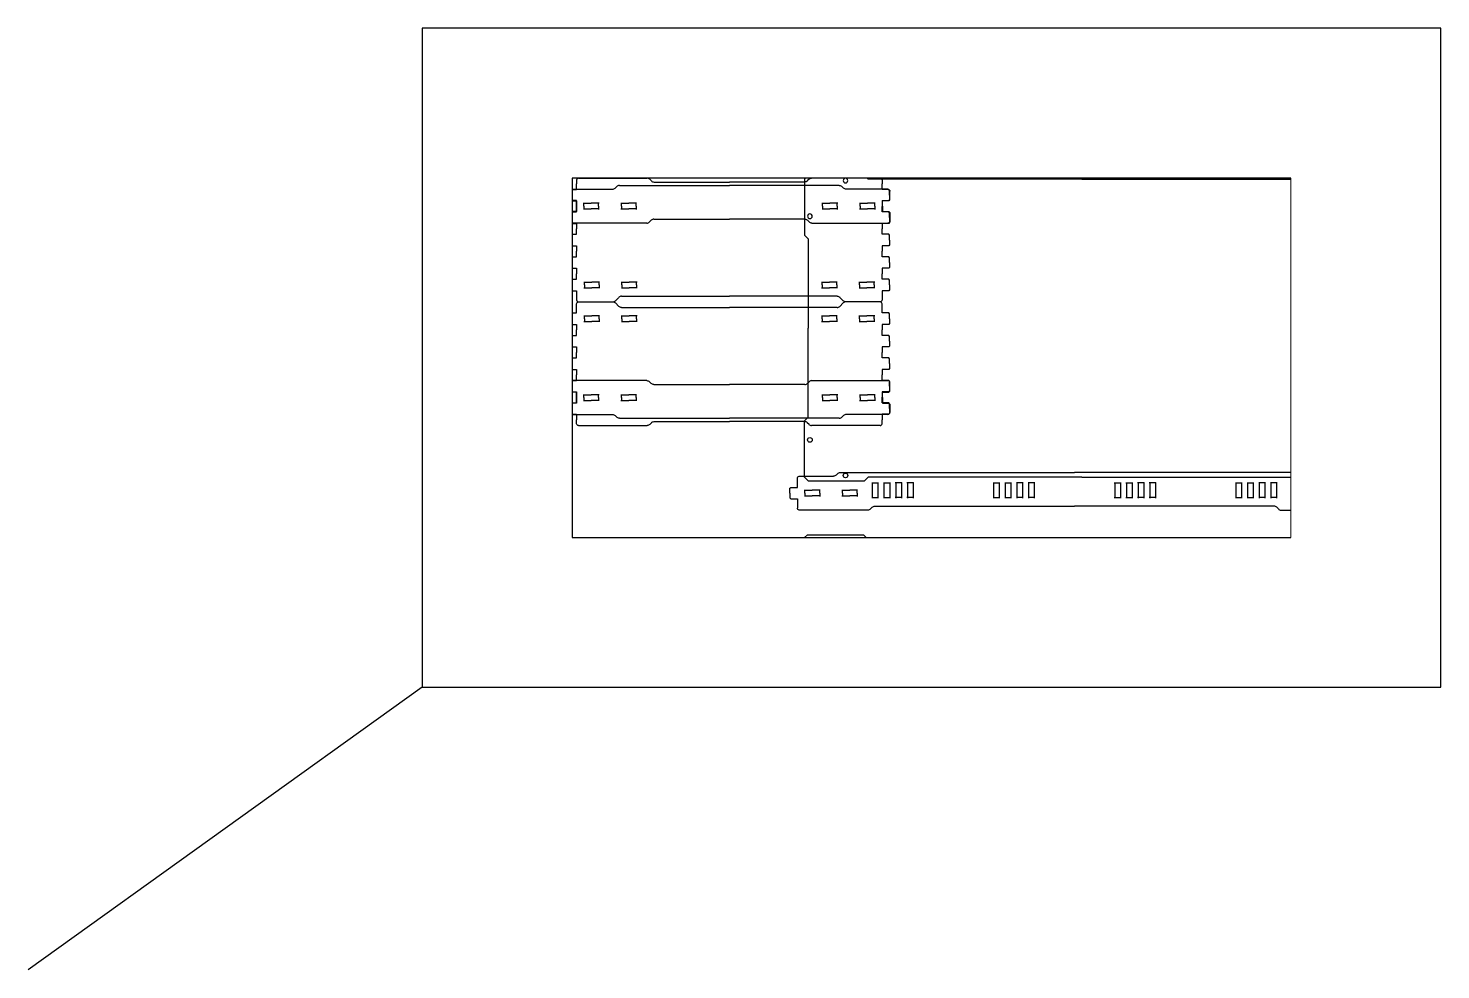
# Paper-space layout 'Sheet4' of a CAD drawing. Header units: inches. Extents: x -6.6 to 17, y -4.7 to 11.
# The model-space entities are those that its viewports show. They can reach past a viewport. Long polylines and large blocks are cut down to what shows.
import ezdxf

# ---------------------------------------------------------------- set-up
doc = ezdxf.new("R2010")
doc.units = ezdxf.units.IN
doc.header["$MEASUREMENT"] = 0
doc.layers.add('CUT', color=1, linetype='Continuous')

# ---------------------------------------------------------------- blocks, each defined once
blk = doc.blocks.new('BraceHole_Quarter')
at = {"color": 0}
for p, q in [((-0.260625, 0.0925), (0, 0.0925)), ((-0.245, 0), (-0.245, 0.108125))]:
    blk.add_line(p, q, dxfattribs=at)
blk = doc.blocks.new('BraceHole')
at = {"color": 0}
blk.add_blockref('BraceHole_Quarter', (0, 0), dxfattribs=at)
at = {"color": 0, "xscale": -1, "rotation": 180}
blk.add_blockref('BraceHole_Quarter', (0, 0), dxfattribs=at)
at = {"color": 0, "xscale": -1}
blk.add_blockref('BraceHole_Quarter', (0, 0), dxfattribs=at)
at = {"color": 0, "rotation": 180}
blk.add_blockref('BraceHole_Quarter', (0, 0), dxfattribs=at)
blk = doc.blocks.new('BraceHoles')
at = {"color": 0}
for p in [(0.5, 0), (1.75, 0)]:
    blk.add_blockref('BraceHole', p, dxfattribs=at)
blk = doc.blocks.new('HingeHole')
for p, q in [((0.110625, 0.495), (-0.110625, 0.495)), ((-0.095, 0.510625), (-0.095, -0.010625)), ((0.095, 0.510625), (0.095, -0.010625)), ((0.110625, 0.005), (-0.110625, 0.005))]:
    blk.add_line(p, q)
blk = doc.blocks.new('Dovetail_Out_Half')
for p, q in [((-0.01, 0.16125), (0.02125, 0.1925)), ((-0.01, 0), (-0.01, 0.16125)), ((0.02125, 0.1925), (0.24, 0.1925)), ((0.24, 0.1925), (0.24, 0.375))]:
    blk.add_line(p, q)
blk = doc.blocks.new('Lid_Top_Back_Half')
for p, q in [((-6.897, 0.005), (-9.188, 0.005)), ((-9.25, -0.188), (-9.25, -0.057)), ((-6.752, -0.088), (-6.809, -0.032)), ((-6.664, -0.125), (0, -0.125)), ((-9.25, -0.937), (-9.25, -1.062)), ((-9.188, -1.125), (-8.042, -1.125)), ((-7.953, -1.162), (-7.902, -1.213)), ((-7.813, -1.25), (0, -1.25))]:
    blk.add_line(p, q)
for centre, radius, start, end in [((-9.188, -0.057), 0.0625, 90, 180), ((-6.897, -0.12), 0.125, 45, 90), ((-6.664, 0), 0.125, 225, 270), ((-9.188, -1.062), 0.0625, 180, 270), ((-8.042, -1.25), 0.125, 45, 90), ((-7.813, -1.125), 0.125, 225, 270)]:
    blk.add_arc(centre, radius, start, end)
blk.add_blockref('Dovetail_Out_Half', (-9.49, -0.562))
at = {"xscale": -1, "rotation": 180}
for name, p in [('BraceHoles', (-9.25, -0.562)), ('HingeHole', (-5.873, -0.406)), ('HingeHole', (-5.483, -0.406)), ('HingeHole', (-1.828, -0.406)), ('HingeHole', (-1.438, -0.406)), ('Dovetail_Out_Half', (-9.49, -0.562))]:
    blk.add_blockref(name, p, dxfattribs=at)
at = {"rotation": 180}
for p in [(-6.653, -0.406), (-6.263, -0.406), (-2.608, -0.406), (-2.218, -0.406)]:
    blk.add_blockref('HingeHole', p, dxfattribs=at)
blk = doc.blocks.new('Lid_Top_Back')
blk.add_blockref('Lid_Top_Back_Half', (0, 0))
at = {"xscale": -1}
blk.add_blockref('Lid_Top_Back_Half', (0, 0), dxfattribs=at)
blk = doc.blocks.new('Lid_Face_Quarter')
for p, q in [((0, 4.975), (7.135, 4.975)), ((7.26, 5.1), (7.135, 4.975)), ((9.135, 5.1), (7.26, 5.1)), ((9.135, 5.1), (9.26, 4.975)), ((9.26, 4.975), (9.26, 3.1)), ((9.26, 3.1), (9.135, 2.975))]:
    blk.add_line(p, q)
blk.add_lwpolyline([(9.135, 2.975), (9.135, 0)])
for centre in [(7.893, 4.922), (9.082, 3.733)]:
    blk.add_circle(centre, 0.0781)
blk = doc.blocks.new('Lid_Face_Full')
at = {"xscale": -1}
blk.add_blockref('Lid_Face_Quarter', (0, 0), dxfattribs=at)
blk.add_blockref('Lid_Face_Quarter', (0, 0))
at = {"rotation": 180}
blk.add_blockref('Lid_Face_Quarter', (0, 0), dxfattribs=at)
at = {"xscale": -1, "rotation": 180}
blk.add_blockref('Lid_Face_Quarter', (0, 0), dxfattribs=at)
blk = doc.blocks.new('Bottom_Side_Half')
for p, q in [((-5.1, 4.067), (-5.1, 3.937)), ((-5.038, 4.13), (-2.747, 4.13)), ((-2.659, 4.093), (-2.602, 4.037)), ((-2.514, 4), (0, 4)), ((-5.1, 0.188), (-5.1, 0.063)), ((-5.038, 0), (-3.892, 0)), ((-3.803, 0.037), (-3.689, 0.151)), ((-3.601, 0.188), (0, 0.188))]:
    blk.add_line(p, q)
for centre, radius, start, end in [((-5.038, 4.067), 0.0625, 90, 180), ((-2.747, 4.005), 0.125, 45, 90), ((-2.514, 4.125), 0.125, 225, 270), ((-5.038, 0.063), 0.0625, 180, 270), ((-3.892, 0.125), 0.125, 270, 315), ((-3.601, 0.063), 0.125, 90, 135)]:
    blk.add_arc(centre, radius, start, end)
for name, p in [('Dovetail_Out_Half', (-5.34, 3.562)), ('Dovetail_Out_Half', (-5.34, 2.813)), ('Dovetail_Out_Half', (-5.34, 2.063)), ('Dovetail_Out_Half', (-5.34, 1.313)), ('Dovetail_Out_Half', (-5.34, 0.563)), ('BraceHoles', (-5.092, 0.563))]:
    blk.add_blockref(name, p)
at = {"xscale": -1, "rotation": 180}
for p in [(-5.34, 3.562), (-5.34, 2.813), (-5.34, 2.063), (-5.34, 1.313), (-5.34, 0.563)]:
    blk.add_blockref('Dovetail_Out_Half', p, dxfattribs=at)
blk = doc.blocks.new('Bottom_Side_Full')
at = {"color": 1}
blk.add_blockref('Bottom_Side_Half', (0, 0), dxfattribs=at)
at = {"color": 1, "xscale": -1}
blk.add_blockref('Bottom_Side_Half', (0, 0), dxfattribs=at)
blk = doc.blocks.new('Dovetail_Half')
for p, q in [((-0.25, 0.21375), (-0.25, 0.375)), ((-0.25, 0.21375), (-0.21875, 0.1825)), ((0, 0.1825), (-0.21875, 0.1825)), ((0, 0), (0, 0.1825))]:
    blk.add_line(p, q)
blk = doc.blocks.new('Lid_Side_Half')
for p, q in [((-0.005, 2.755), (-0.005, 5.295)), ((0.188, 5.358), (0.058, 5.358)), ((0.937, 5.358), (1.062, 5.358)), ((1.125, 5.295), (1.125, 3.9)), ((1.162, 3.811), (1.213, 3.759)), ((1.25, 3.671), (1.25, 0)), ((0.088, 2.61), (0.032, 2.667)), ((0.125, 2.522), (0.125, 0))]:
    blk.add_line(p, q)
for centre, radius, start, end in [((0.058, 5.295), 0.0625, 90, 180), ((1.062, 5.295), 0.0625, 0, 90), ((1.25, 3.9), 0.125, 180, 225), ((1.125, 3.671), 0.125, 0, 45), ((0.12, 2.755), 0.125, 180, 225), ((0, 2.522), 0.125, 0, 45)]:
    blk.add_arc(centre, radius, start, end)
at = {"xscale": -1, "rotation": 90}
for name in ['Dovetail_Half', 'BraceHoles']:
    blk.add_blockref(name, (0.562, 5.108), dxfattribs=at)
at = {"rotation": 270}
blk.add_blockref('Dovetail_Half', (0.562, 5.108), dxfattribs=at)
blk = doc.blocks.new('Lid_Side')
blk.add_blockref('Lid_Side_Half', (0, 0))
at = {"xscale": -1, "rotation": 180}
blk.add_blockref('Lid_Side_Half', (0, 0), dxfattribs=at)

msp = doc.modelspace()

# ---------------------------------------------------------------- linework, layer by layer
at = {"layer": 'CUT', "color": 30, "true_color": 0xf8991e}
for points in [[(89.991, 31.677), (113.991, 31.677), (113.991, 19.677), (89.991, 19.677)], [(89.991, 7.677), (113.991, 7.677), (113.991, 19.677), (89.991, 19.677)], [(89.991, 7.677), (113.991, 7.677), (113.991, -4.323), (89.991, -4.323)]]:
    msp.add_lwpolyline(points, close=True, dxfattribs=at)

# ---------------------------------------------------------------- block references
at = {"layer": 'CUT', "xscale": -1}
for name, p, rotation in [('Lid_Side', (95.242, 18.177), 270), ('Bottom_Side_Full', (95.242, 15.542), 180)]:
    msp.add_blockref(name, p, dxfattribs=dict(at, rotation=rotation))
at = {"layer": 'CUT'}
for name, p in [('Bottom_Side_Full', (95.242, 15.542)), ('Lid_Face_Full', (107.012, 14.667)), ('Lid_Face_Full', (106.981, 2.667))]:
    msp.add_blockref(name, p, dxfattribs=at)
for name, p, rotation in [('Lid_Side', (95.242, 12.907), 270), ('Lid_Top_Back', (106.762, 8.595), 180)]:
    msp.add_blockref(name, p, dxfattribs=dict(at, rotation=rotation))

psp = doc.layouts.new('Sheet4')

# ---------------------------------------------------------------- linework, layer by layer
at = {"layer": 'CUT', "color": 30, "true_color": 0xf8991e}
psp.add_line((0, 0), (-6.576, -4.717), dxfattribs=at)
psp.add_lwpolyline([(0, 0), (17, 0), (17, 11), (0, 11)], close=True, dxfattribs=at)

# ---------------------------------------------------------------- viewports
at = {"layer": '0', "view_target_point": (23.853, -22.744)}
psp.add_viewport(center=(8.5, 5.5), size=(12, 6), view_center_point=(78.137, 36.421), view_height=12, dxfattribs=at)

doc.saveas('drawing.dxf')
